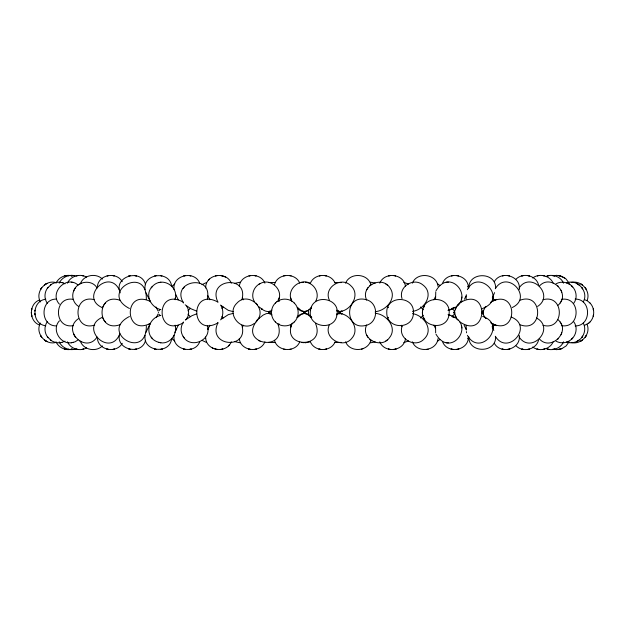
<?xml version="1.0" encoding="UTF-8"?>
<svg xmlns="http://www.w3.org/2000/svg" width="625" height="625" viewBox="0 0 625 625"><rect width="100%" height="100%" fill="white"/><g stroke="black" fill="none" stroke-linecap="round" stroke-linejoin="round"><path stroke-width="0.94" d="M339.445 311.469L339.438 311.484C350.711 311.18 360.836 294.602 350.992 285.891C341.75 275.906 323.352 287.438 329.312 300.016M493.07 301.023L493.516 295.578M466.125 299.086L466.312 294.688M448.172 310.359L450.281 309.516L448.156 310.375C478.852 302.43 450.727 265.172 435.992 290.82M422.492 311.273C420.477 327.555 447.383 331.422 449.031 314.438C451.82 295.406 422.375 294.266 422.414 312.703M435.555 325.906L435.656 332.812M483.039 311.742L483.039 313.258M175.117 299.688C179.18 285.938 161.305 275.844 152.102 286.797M175.125 299.633L175.227 298M145.102 335.344C142.562 351.703 169.852 354.891 171.656 338.641M174.094 335.344C171.766 349.82 194.57 355.148 199.719 341.82M205.602 288.008L205.711 286.359M268.445 311.789C269.469 314.141 270.391 310.109 269.109 311.477M468.82 288.008C468.484 271.609 495.961 271.609 495.633 288.008M468.383 336.992C468.695 350.68 447.469 354.312 442.578 341.82M495.633 336.992C495.961 353.391 468.484 353.391 468.82 336.992M519.227 289.656C521.422 276.031 500.727 269.984 494.32 281.695M304.68 311.484L305.227 312.117L304.742 312.648M304.07 313.5C303.711 309.398 306.07 316.523 304.711 312.359M366.789 325.148C343.898 332.102 343.898 292.898 366.789 299.852M308.547 310.398L308.547 314.602M146.336 325.914C146.656 361.344 98.383 332.305 129.43 316.508M482.133 313.016L483.031 313.039L483.109 314.703M39.109 324.891C28.82 320.719 28.836 304.281 39.109 300.109M278.008 301.086C284.391 290.281 270.555 277.406 260.062 283.664M31.461 310.477L31.836 308.695L31.469 310.375M207.312 299.094C213.023 273.172 169.953 280.609 183.539 303M304 313.328L303.602 312.883L304.125 312.352M269.469 313.531C268.695 313.906 270.555 313.445 269.633 312.359M483.07 311.578L485.07 307.492M483.008 312.805L483.375 313.211L483.172 311M422.867 309.289L422.539 310.938M402 326.484C397.891 338.875 415.211 348.414 423.945 339.172C434.211 329.906 423.938 315.312 412.5 313.602M453.961 312.406C455.656 310.289 455.656 306.469 458.344 304.516M97.391 286.359C98.766 274.453 116.555 271.445 122.289 281.695M205.711 286.359C207.125 273.688 226.711 271.469 231.32 283.18M239.273 286.359C240.703 273.68 260.289 271.469 264.914 283.18M405.469 338.641C404.023 351.328 384.414 353.531 379.781 341.82M438.039 338.641C436.594 351.297 416.992 353.516 412.352 341.82M539.297 338.836C550.859 352.039 571.719 331 558.008 319.711M461.328 299.547L461.891 297.031M435.758 291.852L435.57 299.195M73.789 290.719C71.289 296.148 73.305 303.188 78.445 306.32M241.906 299.797C248.875 274.602 207 278.578 217.789 301.875M119.891 300.242C95.875 291.992 96.219 333.367 120.125 324.648M278.516 299.93L279.25 297.609M587.102 300.531C591.102 290.945 581.141 279.812 571.18 282.508M482.406 312.766L482.156 313.188M158.055 314L156.359 317.508M453.961 312.594L454.406 314.188L451.984 316.68M454.008 312.227C455.016 310.734 455.25 319.477 457.984 320.07M119.813 333.414C114.531 349.492 141.664 356.266 145.586 340.258M366.539 325.203C360.414 338.734 381.383 349.758 389.562 337.578C397.742 327.562 386.18 313.945 375.32 313.375M375.32 311.625C385.742 310.953 397.227 298.43 390.156 288.18C382.461 274.969 360.172 285.82 366.555 299.883M454.703 312.117L454.703 312.883M274.453 284.742C277.383 273.211 295.375 272.203 299.758 283.18M370.891 340.258C367.945 351.773 349.953 352.781 345.555 341.82M538.539 340.258C536.055 349.68 522.844 352.68 516.125 345.922M561.523 333.508L561.789 332.82M561.055 334.766L561.266 334.195M494.586 292.617L492.312 297.883M558.008 305.289C571.719 294 550.859 272.961 539.297 286.164M102.82 306.922L103.102 306.242M102.297 308.195L102.516 307.672M329.547 324.469C322.516 337.867 343.289 349.852 352.055 338.008C360.242 328.734 349.852 313.398 338.945 313.523M174.859 332.5L176.406 329.008M74 290.234C77.648 281.117 91.953 279.094 97.109 287.969M73.445 291.492L74.273 289.602M208.383 328.102L207.711 329.633L209.836 325.211M482.188 313.32L483.234 312.773L482.195 313.086M339.578 313.539L339.211 313.773L339.719 313.555M175.523 330.953L178.25 325.211M145.852 332.5L150.344 323.414M583.258 301.922C589.195 291.703 577.273 278.367 566.438 283.008M119.633 334.422C109.359 357.844 78.562 327.328 102.648 317.203M454.398 312.758L454.008 312.773M40.461 323.078C34.828 332.695 45.133 345.406 55.688 342.492M464.469 299.219L465.977 295.992M186.5 319.008C189.32 315.328 189.336 309.969 186.68 306.195M254.477 323.258C242.156 333.383 225.203 313.961 236.977 303.102C247.453 291.281 267.281 307.586 257.445 320.164C237.141 343.875 287.711 353.672 277.969 323.828M315.633 301.281C320.25 293.516 314.172 282.789 305.289 282.25M455.258 309.281L456.492 306.812M217.789 323.125C207 346.508 249 350.344 241.875 325.117M242.305 327.383L243.406 325.211M433.883 299.789L435.352 296.898M231.32 341.82C226.711 353.531 207.133 351.312 205.711 338.641M264.914 341.82C260.289 353.531 240.703 351.32 239.273 338.641M563.609 341.82C560.82 348.305 552.555 351.352 546.125 348.656M569.047 341.82L566.148 345.922L561.805 348.656L556.695 349.68L552.906 349.094M56.039 283.18C58.648 277.164 66.023 274.016 72.227 275.906L70.555 275.539L72.227 275.906M59.211 283.18C61.789 277.258 68.977 274.117 75.125 275.82L71.602 275.32M67.445 283.18C70.484 276.07 79.945 273.289 86.547 277.078M80.562 283.18C84.062 274.867 96.117 272.805 102.438 279.078M310.383 283.18C314.555 272.906 330.984 272.906 335.148 283.18M299.758 341.82C295.375 352.797 277.383 351.789 274.453 340.258M345.555 283.18C349.953 272.219 367.945 273.227 370.891 284.742M335.148 341.82C330.984 352.094 314.555 352.094 310.383 341.82M379.781 283.18C384.414 271.469 404.023 273.672 405.469 286.359M412.352 283.18C416.992 271.484 436.594 273.703 438.039 286.359M442.578 283.18C447.469 270.688 468.695 274.32 468.383 288.008M553.18 341.82C549.922 349.531 539.203 352 532.656 347.008M467.367 289.703C478.047 268.539 506.891 296.422 485.102 307.312L486.5 306.445L481.602 309.164M423.43 307.773L424.391 305.992L423.695 307.281M304.07 311.5C303.133 310.555 304.461 314.016 304.891 311.57M220.656 319.875C223.563 315.461 223.547 309.43 220.609 305.031M560.109 302.961L560.438 302.398M560.891 301.586L561.211 301.031M292.312 323.156C280.766 348.156 325.977 349.156 315.602 323.656M366.734 289.75L367.344 288.711M367.469 288.492L368.062 287.484M278.25 325.211L279.078 323.859M187.922 310.812L190.336 308.32M158.945 310.812L160 309.516M483.109 310.297L482.688 311.18L483.234 312.227M183.539 322C180.266 326.383 180.305 332.867 183.672 337.18M495.281 288.742C507.234 268.992 533.734 297.453 512.25 307.523M47.336 321.695C43.828 326.414 44.336 333.367 48.141 337.75L47.406 336.797L51.25 340.555L50.297 339.852C53.508 342.422 57.961 343.492 61.953 342.391M152.523 286.312C144.188 294.203 150.664 307.461 160.898 309.641M75.656 287.5L74.672 288.914M122.289 343.305C116.555 353.555 98.766 350.547 97.391 338.641M519.117 287.969C530.602 270.719 555.172 294.961 537.586 306.445M352.75 302.539L353.305 301.758M185.938 319.719L187.062 318.188M97.109 337.031C85.758 354.18 61.281 330.305 78.445 318.68M183.109 288.57L183.672 287.82M183.977 287.422L184.445 286.797M467.688 338.586L468.523 337.492M103.836 304.977L104.383 304.289M104.695 303.891L105.32 303.102M573.688 303.305C577.594 298.328 576.586 290.664 572.141 286.367L572.727 286.953M59.438 320.797C51.141 329.461 60.398 344.875 71.82 342.68M572.727 338.047L572.141 338.633C576.586 334.336 577.594 326.672 573.688 321.695M256.016 321.898L256.969 320.742M590 321.984C594.953 316.938 594.953 308.062 590 303.016M275.398 303.016C270.18 307.953 270.18 317.047 275.398 321.984M294.258 321.984C299.477 317.047 299.477 307.953 294.258 303.016M269.703 313.156L269.086 313.352L269.656 313.188M151.234 287.82L151.766 287.195M457.648 305.109L459.547 303M375.375 311.586L375.375 313.414M571.984 338.828L571.547 339.211L572.398 338.375M208.359 280.32L209.516 279.078M228.422 345.922L229.57 344.68M221.945 308.32L223.18 306.992M340.266 312.477L340.25 311.539M387.32 318.672L388.562 317.344M420.516 318.008L423.125 315.484M257.055 320.086L257.547 319.57M339.18 311.312C339.656 311.234 338.086 313.258 339.633 313.539M340.25 313.461C341.891 311.844 337.609 312.359 339.547 313.516M482.414 312.25L482.539 311.672L483.211 312.148M558.586 338.375L557.758 339.211M171.781 286.414L174.758 283.961M259.305 317.875L258.195 318.977L263.188 315.047L266.352 313.602L269.211 313.453M298.055 317.102L301.211 314.438L304.109 313.375M311.539 307.125C308.25 312.375 300.984 313.141 297.234 307.898M584.359 325.453L588.898 323.008M459.156 303.719L459.797 303.109M571.664 339.102C567.617 343.031 560.984 344.023 556.055 341.172M588.758 323.141L590.117 321.867M276.883 301.742C282.008 297.766 289.883 298.414 294.352 303.102M275.305 321.898C279.773 326.586 287.656 327.234 292.773 323.258M275.305 303.102L276.984 301.648M292.672 323.352L294.352 321.898M298.344 316.156L297 317.305C300.703 312.219 308.102 312.227 311.805 317.305M304.578 311.656L307.5 310.906L310.461 308.844M221.656 318.977L228.32 314.641L233.281 313.344M309.758 309.438L311.57 307.898M102.438 345.922C96.117 352.195 84.062 350.133 80.562 341.82M516.125 279.078C522.844 272.32 536.055 275.32 538.539 284.742M158.422 312.695L158.422 312.305M78.094 339.922L74.938 341.883L71.297 342.773M185.32 320.031L192 315.664L196.688 313.852M439.875 339.539L437.805 341.039M336.594 314.852C337.547 314.016 340.273 312.914 339.18 313.688M340.398 313.352L340.359 312.539M462.375 301.031L460.32 302.578C490.008 285.289 488.07 341.141 459.633 321.75M454.586 313.016L454.477 313.016M371.008 284.68L371.828 284.078M369.805 285.57L370.695 284.914M260.453 283.445C253.734 286.289 250.586 295.156 254.32 301.5M271.914 310.148C268.773 313.094 264.18 311.016 261.367 308.711L262.453 309.438L258.953 306.82M269.484 313.57C271.125 313.016 267.922 311.367 268.445 313.211M490.648 302.258C518.75 286.258 518.75 338.742 490.648 322.742M269.586 313.461L269.719 313.438M387.008 340.07L387.57 339.672M385.867 340.875L386.289 340.57M566.438 341.992C570.164 343.445 574.484 342.93 577.891 340.898M576.453 341.648L579.117 340.062M55.688 282.508C45.133 279.594 34.828 292.305 40.461 301.922M150.453 323.312C124.297 337.078 123.008 289.039 149.891 301.234M217.406 323.258L218.133 322.773C189.82 338.719 189.602 286.453 218.047 302.148M149.961 323.664L148.453 324.648L149.891 323.766M339.578 311.461C338.109 313.625 341.773 311.766 340.398 311.648M183.344 322.773C155.18 338.766 154.961 286.414 183.227 302.148M532.656 277.992C539.203 273 549.922 275.469 553.18 283.18M201.922 284.68L206.367 282.594M366.516 325.258C378.648 322.078 378.648 302.922 366.516 299.742M452.906 308.172L454.297 307.312L450.758 309.336M577.836 340.938C583.852 337.547 586.688 329.25 583.258 323.078M408.555 340.922L403.727 342.68M483.141 312.961L482.688 313.016M336.594 310.148L339.422 311.547L336.789 311.188M258.672 284.43L259.219 284.125M482.156 311.984L483.039 311.953L482.188 311.68M47.234 283.352L45.766 284.102M454.375 312.227L454.406 310.812L451.984 308.32M81.266 283.227L79.711 284M556.055 283.828C561.297 280.773 568.406 282.156 572.398 286.625M61.633 342.492L65.008 341.172M86.547 347.922C79.945 351.711 70.484 348.93 67.445 341.82M341.023 311.25L341.844 310.906M519.828 300.328C543.57 291.117 543.57 333.883 519.828 324.672M160.898 315.359C146.109 318.453 144.117 339.117 159.562 342.508M234.516 283.398L240.297 282.164M269.656 312.648C271.109 312.156 268.453 311.062 269.531 311.492M412.5 311.398C424.664 309.82 434.578 293.562 422.883 284.93C413.68 277.039 398.086 286.891 402.016 298.602M560.484 349.094L558.812 349.461L561.805 348.656M546.125 276.344C552.555 273.648 560.82 276.695 563.609 283.18M361.461 349.18L363.07 348.656M375.242 341.953L370.352 342.836M94.766 325.047C73.023 332.18 72.047 293.875 94.117 299.656M309.789 341.953L304.992 342.836M339.648 311.656L338.555 311.25M336.789 313.812L339.695 313.352M552.906 275.906L556.695 275.32L561.812 276.344L566.148 279.078L569.047 283.18M72.227 349.094L70.555 349.461L72.227 349.094C66.023 350.984 58.648 347.836 56.039 341.82M301.656 282.594L303.516 282.25M542.984 299.719C564.75 293.664 564.75 331.336 542.984 325.281M283.609 275.906L285.273 275.539M289.508 349.461L291.172 349.094M561.336 299.367C581 295.938 581 329.062 561.336 325.633M527.711 349.461L529.375 349.094L528.992 349.18M269.32 313.312L269.18 313.32M45.812 299.203C31.367 300.781 31.367 324.219 45.812 325.797M68.086 275.82L69.508 275.539M73.703 349.461L75.125 349.18C68.977 350.883 61.789 347.742 59.211 341.82M426.844 349.461L428.258 349.18M158.938 282.609L159.562 282.492M160.078 282.398L160.891 282.25M341.344 342.406L334.984 342.508M73.312 325.633C53.516 329.203 53.516 295.797 73.312 299.367M268.742 282.594L275.156 282.492M72.836 342.492L73.414 342.391M269.773 311.531L269.586 311.539M340.805 311.625L342.117 311.398M337.461 313.602L338.188 313.477M338.328 313.453L338.773 313.375M334.984 282.492L341.344 282.594M275.156 342.508L268.742 342.406M271.32 311.523L269.633 311.625M56.492 299.086C39.883 298.742 39.883 326.258 56.492 325.914M575.109 325.914C591.695 326.242 591.695 298.758 575.109 299.086M446.203 282.32L447.234 282.25M447.578 282.227L448.461 282.164M435.992 334.18C450.914 359.805 478.664 322.617 448.172 314.641L449.805 315.289L448.234 314.656M269.633 313.375L271.32 313.477M269.047 311.688L269.656 311.812M454.203 312.039L454.727 311.984M454.242 313.016L454.727 313.016M78.094 285.078C66.547 274.641 48.656 292.938 59.438 304.203M269.18 311.68L269.727 311.867M339.414 311.562L338.953 311.383M370.352 282.164L375.242 283.047M233.281 311.656L228.32 310.359L221.25 305.68L222.633 306.82M240.297 342.836L234.516 341.602M158.938 342.391C168.969 345.445 177.844 334.805 175.125 325.156M446.203 342.68L447.234 342.75M447.578 342.773L448.461 342.836M304.109 311.625L301.211 310.562L297.844 307.695M304.695 313.375L307.594 314.438L311.227 317.57M571.18 342.492C581.141 345.188 591.102 334.055 587.102 324.469M303.516 342.75L301.656 342.406M337.461 311.398L338.773 311.625M342.117 313.602L340.805 313.375M61.953 282.609C57.961 281.508 53.508 282.578 50.297 285.148L51.25 284.445L47.406 288.203L48.141 287.25C44.336 291.633 43.828 298.586 47.336 303.305M73.414 282.609L71.297 282.227M160.078 342.602L160.891 342.75M403.727 282.32L408.555 284.078M68.086 349.18L69.5 349.461M560.484 275.906L558.812 275.539L564.828 277.992M289.508 275.539L291.172 275.906M222.758 275.906L221.086 275.539L225.656 277.078M283.609 349.094L285.273 349.461M269.109 313.523L271.914 314.852M206.367 342.406L201.922 340.32M196.688 311.148L190.852 308.711L185.164 304.805M63.188 283.008L65.008 283.828M309.789 283.047C298.82 277.867 285.414 290.727 292.094 301.5M61.633 282.508L63.523 283.117M584.359 299.547L587.391 300.883L590.117 303.133M337.742 310.906L338.414 311.188M341.023 313.75L341.844 314.094M102.648 307.797C78.695 297.789 109.062 267.273 119.555 290.391M212.281 347.922L213.852 348.656M511.195 317.047C534.297 325.961 507.891 356.609 495.281 336.258M482.625 316.375C508.047 324.977 479.852 357.898 467.367 335.297M129.43 308.492C98.117 292.305 147.43 263.617 146.312 299.594M79.711 341L81.266 341.773M536.438 317.977C556 328.227 531.273 355 519.117 337.031M45.766 340.898L47.234 341.648M577.836 284.062L579.117 284.938L576.453 283.352M304.008 312.602L303.602 312.117L304 311.672M260.062 341.336L260.453 341.555M258.672 340.57L259.219 340.875M568.57 283.703L569.852 284.445M339.383 313.461L338.953 313.617L339.445 313.531M437.805 283.961L439.875 285.461M387.008 284.93L387.57 285.328M385.867 284.125L386.289 284.43M174.758 341.039L171.781 338.586M369.805 339.43L370.695 340.086M371.008 340.32L371.828 340.922M298.344 308.844L299.039 309.438M571.984 286.172L571.664 285.898M423.125 309.516L420.516 306.992M190.336 316.68L187.922 314.188M557.758 285.789L558.586 286.625M183.109 336.43C190.367 349.477 212.352 340.328 207.305 325.805M387.32 306.328L388.562 307.656M160 315.484L158.945 314.188M221.945 316.68L223.18 318.008M482.992 312.969L483.664 315.352L486 318.578M152.102 338.203L152.523 338.688M151.234 337.18L151.766 337.805M485.07 317.508L485.68 318.227M256.016 303.102L257.586 305.031M103.836 320.023L104.383 320.711M104.695 321.109L105.32 321.898M467.688 286.414L468.523 287.508M183.977 337.578L184.445 338.203M494.32 343.305C500.727 355.016 521.422 348.969 519.227 335.344M155.992 306.961L158.055 311M74.672 336.086L75.656 337.5M150.484 301.812L145.992 292.844M366.734 335.25L367.344 336.289M367.469 336.508L368.062 337.516M560.109 322.039L560.438 322.602M560.891 323.414L561.211 323.969M423.508 317.406L423.742 317.828M423.93 318.18L424.82 319.828M199.719 283.18C194.57 269.852 171.766 275.18 174.094 289.656M464.117 325.211L466.266 329.633M401.32 325.211L402.055 326.656M242.32 297.617L243.422 299.789M492.094 326.656L493.836 330.406M433.883 325.211L435.352 328.102M209.836 299.789L207.703 295.367M178.227 299.789L175.766 294.594M73.445 333.508L73.789 334.281M74 334.766L74.273 335.398M102.297 316.805L102.516 317.328M102.82 318.078L103.102 318.758M561.055 290.234L561.266 290.805M561.523 291.492L561.789 292.18M145.586 284.742C141.414 267.914 113 276.523 120.258 292.844M290.664 297.82L291.375 300.164M461.328 325.453L461.891 327.969M31.469 314.625L31.836 316.305L31.25 312.5M171.656 286.359C169.852 270.109 142.562 273.297 145.102 289.656M422.547 314.133L422.906 315.859M483.07 313.422L483.172 314M466.398 331.586L466.586 332.812M493.07 325.406L493.422 328.883L493.062 323.727M205.602 336.992L205.711 338.641M466.297 330.031L466.133 325.367M413.422 312.5C413.797 330.094 386.133 329.898 386.773 312.297C386.188 295.156 414.281 295.305 413.422 312.5M310.516 310.398C307.047 327.344 335.047 331.781 336.984 314.602C340.453 297.656 312.453 293.219 310.516 310.398M34.898 310.898L34.992 310.266L34.898 310.898M593.586 314.523L593.266 316.117L593.586 314.523M291.047 325.953L290.664 327.18L291.492 324.562L291.047 325.953M40.867 289.023L41.688 287.797L40.867 289.023M586.18 335.688L585.25 337.133L586.18 335.688M582.672 336.203L581.828 337.414L582.672 336.219M45.438 284.344L44.539 284.938L45.867 284.062L45.438 284.344M582.242 340.141L580.797 341.07L582.242 340.141M495.07 299.852L493.641 300.328L496.531 299.367L495.07 299.852M76.367 275.82L77.711 275.539L76.359 275.82M83.641 349.094L81.961 349.461L83.641 349.094M451.5 275.82L452.844 275.539L451.492 275.82M458.773 349.094L457.102 349.461L458.773 349.094M64.961 275.82L66.297 275.539L64.938 275.82M388.703 275.82L390.047 275.539L388.688 275.82M395.977 349.094L394.297 349.461L395.977 349.094M107.219 275.82L108.555 275.539L107.187 275.82M114.477 349.094L112.805 349.461L114.477 349.094M502.477 275.82L503.805 275.539L502.477 275.82M509.734 349.094L508.063 349.461L509.734 349.094M319.312 275.82L320.641 275.539L319.312 275.82M326.57 349.094L324.891 349.461L326.57 349.094M154.938 275.82L156.258 275.539L154.938 275.82M162.18 349.094L160.508 349.461L162.18 349.094M537.367 275.82L538.688 275.539L537.367 275.82M544.609 349.094L542.938 349.461L544.609 349.094M249.109 275.82L250.422 275.539L249.109 275.82M256.344 349.094L254.672 349.461L256.344 349.094M215.547 275.82L216.844 275.539L215.547 275.82M222.758 349.094L221.086 349.461L222.758 349.094M547.836 275.82L549.125 275.539L547.836 275.82M555.039 349.094L553.367 349.461L555.039 349.094M183.945 275.82L185.242 275.539L183.945 275.82M191.148 349.094L189.477 349.461L191.148 349.094M130.531 275.539L128.859 275.906L130.531 275.539M136.031 349.18L134.758 349.461L136.422 349.094L136.031 349.18M523.484 275.539L521.82 275.906L523.484 275.539M482.906 311.953L482.383 311.969L482.906 311.953M269.133 311.648L269.562 311.766L269.172 311.641M458.445 275.82L457.102 275.539L458.445 275.82M452.844 349.461L451.164 349.094L452.844 349.461M83.312 275.82L81.961 275.539L83.32 275.82M77.711 349.461L76.031 349.094L77.711 349.461M509.391 275.82L508.063 275.539L509.391 275.82M395.641 275.82L394.297 275.539L395.641 275.82M503.805 349.461L502.133 349.094L503.805 349.461M114.133 275.82L112.805 275.539L114.172 275.82M390.047 349.461L388.367 349.094L390.047 349.461M108.555 349.461L106.875 349.094L108.555 349.461M66.297 349.461L64.625 349.094L66.297 349.461M326.219 275.82L324.891 275.539L326.219 275.82M320.641 349.461L318.969 349.094L320.641 349.461M544.25 275.82L542.938 275.539L544.25 275.82M255.977 275.82L254.672 275.539L255.977 275.82M538.688 349.461L537.016 349.094L538.688 349.461M161.82 275.82L160.508 275.539L161.82 275.82M250.422 349.461L248.75 349.094L250.422 349.461M156.258 349.461L154.586 349.094L156.258 349.461M216.844 349.461L215.18 349.094L216.844 349.461M554.664 275.82L553.367 275.539L554.664 275.82M529.375 275.906L527.711 275.539L529.375 275.906M549.125 349.461L547.461 349.094L549.125 349.461M190.773 275.82L189.477 275.539L190.773 275.82M522.203 349.18L521.82 349.094L523.484 349.461L522.203 349.18M136.422 275.906L134.758 275.539L136.422 275.906M185.242 349.461L183.57 349.094L185.242 349.461M129.25 349.18L128.859 349.094L130.531 349.461L129.25 349.18M496.531 325.633L493.641 324.672L496.531 325.633M452.906 316.828L452.117 316.391L454.297 317.688L452.906 316.828M581.086 284.102L582.242 284.859L581.086 284.102M45.867 340.938L44.539 340.062L45.867 340.938M582.672 288.781L581.828 287.586L582.672 288.797M41.688 337.203L40.773 335.82L41.688 337.203M586 289.023L585.25 287.867L586 289.023M279.086 301.141L278.273 299.789L279.086 301.141M456.422 318.039L455.258 315.719L456.422 318.039M593.297 309.023L593.586 310.477L593.297 309.023M34.992 314.734L34.852 313.75L34.992 314.734"/></g></svg>
